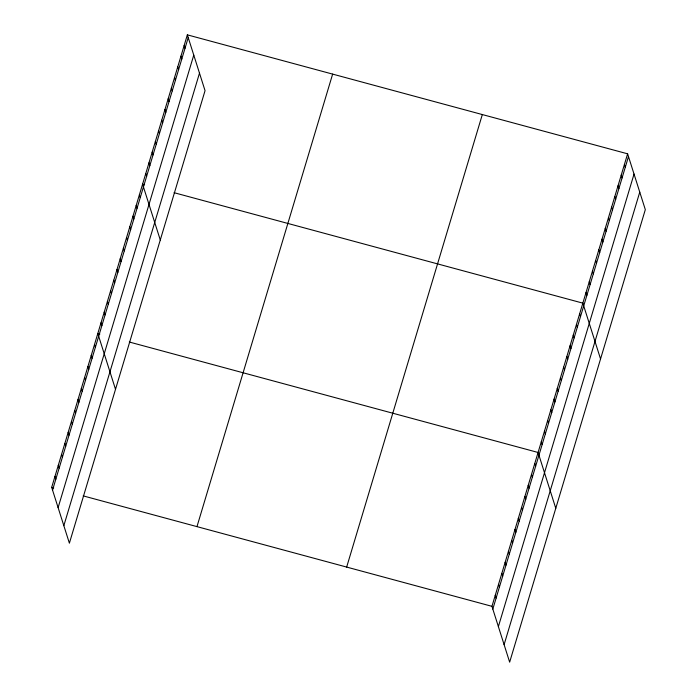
<?xml version="1.0" encoding="UTF-8"?>
<svg xmlns="http://www.w3.org/2000/svg" width="697" height="697" viewBox="0 0 697 697"><rect width="100%" height="100%" fill="white"/><g stroke="black" fill="none" stroke-linecap="round" stroke-linejoin="round"><path stroke-width="1.05" d="M187.345 34.85L205.049 90.671L69.386 543.181L51.683 487.369L187.345 34.85L627.614 153.819L645.317 209.631L509.655 662.15L491.951 606.329L627.614 153.819M52.554 490.113L188.216 37.594M58.112 507.625L193.766 55.107M63.836 525.669L199.49 73.15M196.972 526.627L332.635 74.109M346.662 567.07L482.324 114.561M492.823 609.073L628.485 156.564M498.381 626.594L634.035 174.076M504.105 644.638L639.759 192.119M144.61 184.731L142.571 184.182L160.284 239.995M174.067 192.694L582.84 303.143L600.553 358.964M99.837 334.063L97.807 333.514L115.51 389.327M129.302 342.018L538.075 452.475L555.779 508.296M51.683 487.369L53.713 487.917M83.178 495.881L491.951 606.329M624.416 164.483L625.287 167.228M621.219 175.147L622.09 177.892M618.021 185.811L618.892 188.556M614.824 196.484L615.695 199.229M611.626 207.148L612.497 209.893M608.429 217.812L609.3 220.557M605.231 228.485L606.102 231.23M602.034 239.149L602.905 241.894M598.836 249.814L599.699 252.558M595.639 260.478L596.501 263.222M592.441 271.15L593.304 273.895M589.235 281.815L590.106 284.559M586.038 292.479L586.909 295.223M579.643 313.816L580.514 316.56M576.445 324.48L577.316 327.224M573.248 335.144L574.119 337.888M570.05 345.817L570.921 348.552M566.853 356.481L567.724 359.225M563.655 367.145L564.526 369.889M560.458 377.809L561.329 380.553M557.26 388.482L558.131 391.226M554.063 399.146L554.934 401.89M550.865 409.81L551.736 412.554M547.668 420.474L548.539 423.218M544.47 431.147L545.342 433.891M541.273 441.811L542.144 444.555M534.782 463.47L535.653 466.215M531.489 474.457L532.36 477.201M528.195 485.443L529.067 488.188M524.902 496.438L525.765 499.183M521.6 507.425L522.471 510.169M518.307 518.411L519.178 521.156M515.013 529.406L515.885 532.151M511.72 540.393L512.591 543.137M508.427 551.388L509.298 554.132M505.133 562.374L506.005 565.119M501.831 573.361L502.703 576.105M498.538 584.356L499.409 587.101M495.245 595.343L496.116 598.087M184.147 45.514L185.019 48.259M180.95 56.187L181.821 58.931M177.752 66.851L178.624 69.595M174.555 77.515L175.417 80.26M171.357 88.179L172.22 90.924M168.16 98.852L169.023 101.596M164.962 109.516L165.825 112.261M161.756 120.18L162.628 122.925M158.559 130.844L159.43 133.589M155.361 141.517L156.233 144.262M152.164 152.181L153.035 154.926M148.966 162.845L149.838 165.59M145.769 173.518L146.64 176.263M139.374 194.846L140.245 197.591M136.176 205.51L137.048 208.255M132.979 216.183L133.85 218.928M129.781 226.847L130.653 229.592M126.584 237.511L127.455 240.256M123.386 248.176L124.258 250.92M120.189 258.848L121.06 261.593M116.991 269.512L117.863 272.257M113.794 280.177L114.665 282.921M110.596 290.849L111.468 293.585M107.399 301.513L108.27 304.258M104.201 312.178L105.073 314.922M101.004 322.842L101.875 325.586M94.513 344.501L95.384 347.245M91.22 355.487L92.091 358.232M87.927 366.483L88.789 369.227M84.625 377.469L85.496 380.213M81.331 388.456L82.202 391.2M78.038 399.451L78.909 402.195M74.745 410.437L75.616 413.182M71.451 421.432L72.322 424.177M68.158 432.419L69.029 435.163M64.865 443.405L65.727 446.15M61.563 454.4L62.434 457.145M58.269 465.387L59.14 468.131M54.976 476.373L55.847 479.118"/></g></svg>
